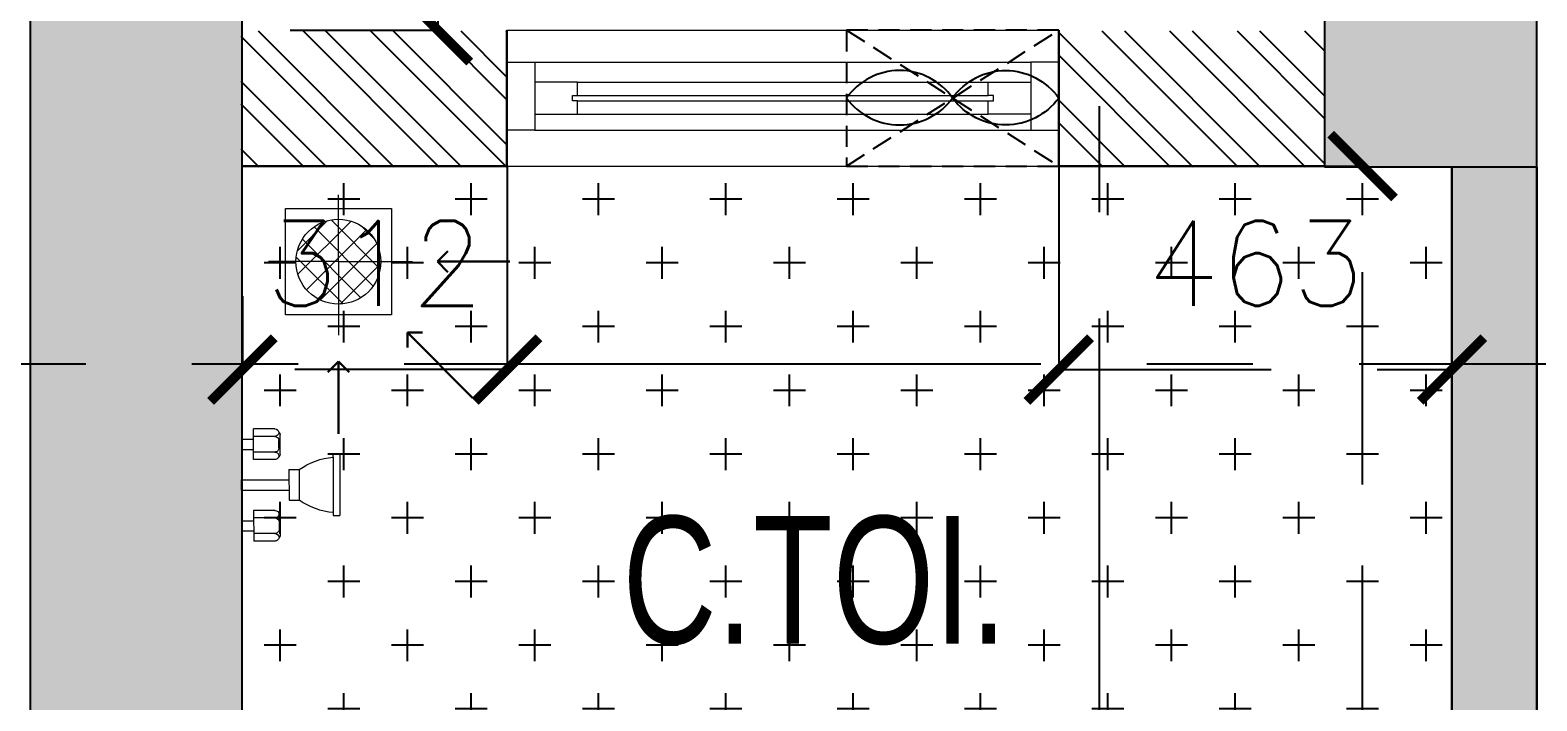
# Model space of a CAD drawing. Header units: millimetres. Extents: x 1180970 to 1231451, y -5737889 to -5695638.
# Drawn here: x 1213337 to 1215112, y -5712428 to -5711639 of the extents above; entities that cross this region are included whole.
import ezdxf

# ---------------------------------------------------------------- set-up
doc = ezdxf.new("R2010")
doc.units = ezdxf.units.MM
doc.header["$LTSCALE"] = 1000
doc.header["$MEASUREMENT"] = 0
for name, pattern in [('3BHK-A$1$AUDIT_D_120904163729-0', [0]), ('3BHK-A$2$HIDDEN', [0.375, 0.25, -0.125]), ('AUDIT_D_120904163729-0', [0]), ('T8(T9 IS SIMILAR) - GROUND FLOOR - DIMENSION & TEXTING$0$HIDDEN', [0.375, 0.25, -0.125]), ('T8_REFUGE COLUMNS$0$CENTER2', [1.125, 0.75, -0.125, 0.125, -0.125])]:
    doc.linetypes.add(name, pattern=pattern)
doc.layers.get('0').update_dxf_attribs({"linetype": 'AUDIT_D_120904163729-0'})
for name, color, linetype, lineweight in [('3BHK-A$1$$1$a-TOI-fixtures', 251, 'Continuous', 0), ('3BHK-A$1$$1$A-WALL- 160', 6, 'Continuous', 30), ('3BHK-A$1$Ventilator', 5, 'Continuous', 0), ('3BHK-A$2$a-TOI-fixtures', 251, 'Continuous', 0), ('3BHK-A$2$A-WALL- 160', 6, 'Continuous', 30), ('T8(T9 IS SIMILAR) - GROUND FLOOR - DIMENSION & TEXTING$0$a-Text', 4, 'Continuous', 0), ('T8(T9 IS SIMILAR) - GROUND FLOOR$0$D&W', 8, 'Continuous', 25)]:
    doc.layers.add(name, color=color, linetype=linetype, lineweight=lineweight)
for name, color, linetype in [('3BHK-A$1$A-HATCH -160', 251, '3BHK-A$1$AUDIT_D_120904163729-0'), ('3BHK-A$1$A-TOI SUNK 50MM', 8, 'Continuous'), ('T8(T9 IS SIMILAR) - GROUND FLOOR - DIMENSION & TEXTING$0$A-DIMENSIONS', 2, 'T8(T9 IS SIMILAR) - GROUND FLOOR - DIMENSION & TEXTING$0$HIDDEN'), ('T8_REFUGE COLUMNS$0$A-CENTERLINE', 193, 'T8_REFUGE COLUMNS$0$CENTER2'), ('T8_REFUGE COLUMNS$0$A-RCC COLS', 3, 'Continuous')]:
    doc.layers.add(name, color=color, linetype=linetype)
doc.layers.add('T8_REFUGE COLUMNS$0$COL-HATCH', color=7, linetype='Continuous', lineweight=25, true_color=0xa3a3a3)
doc.styles.add('3BHK-A$1$Romans 1', font='romans.shx', dxfattribs={"height": 100})
doc.styles.add('T8(T9 IS SIMILAR) - GROUND FLOOR - DIMENSION & TEXTING$0$ARIAL ARROW', font='swisscl.ttf')
doc.styles.add('T8(T9 IS SIMILAR) - GROUND FLOOR - DIMENSION & TEXTING$0$Romans 1', font='romans.shx', dxfattribs={"height": 100})
doc.dimstyles.new('3BHK-A$1$ALPINE S', dxfattribs={"dimscale": 0, "dimtxt": 100, "dimasz": 75, "dimexe": 0, "dimexo": 0, "dimgap": 75, "dimtad": 1, "dimdec": 0, "dimzin": 0, "dimdsep": 46, "dimtxsty": '3BHK-A$1$Romans 1', "dimblk": '3BHK-A$1$_ArchTick', "dimcen": 0.09, "dimclrd": 256, "dimclre": 256, "dimclrt": 7, "dimadec": 0, "dimazin": 0, "dimtfac": 1, "dimtdec": 0, "dimtofl": 0, "dimtmove": 1, "dimatfit": 0, "dimldrblk": '3BHK-A$1$_Open90', "dimfxl": 1, "dimtolj": 1, "dimtzin": 0, "dimarcsym": 0})
doc.dimstyles.new('T8(T9 IS SIMILAR) - GROUND FLOOR - DIMENSION & TEXTING$0$ALPINE S', dxfattribs={"dimscale": 0, "dimtxt": 100, "dimasz": 75, "dimexe": 0, "dimexo": 0, "dimgap": 75, "dimtad": 1, "dimdec": 0, "dimzin": 0, "dimdsep": 46, "dimtxsty": 'T8(T9 IS SIMILAR) - GROUND FLOOR - DIMENSION & TEXTING$0$Romans 1', "dimblk": 'T8(T9 IS SIMILAR) - GROUND FLOOR - DIMENSION & TEXTING$0$_ArchTick', "dimcen": 0.09, "dimclrd": 256, "dimclre": 256, "dimclrt": 7, "dimadec": 0, "dimazin": 0, "dimtfac": 1, "dimtdec": 0, "dimtofl": 0, "dimtmove": 1, "dimatfit": 0, "dimldrblk": 'T8(T9 IS SIMILAR) - GROUND FLOOR - DIMENSION & TEXTING$0$_Open90', "dimfxl": 1, "dimtolj": 1, "dimtzin": 0, "dimarcsym": 0})

# ---------------------------------------------------------------- blocks, each defined once
blk = doc.blocks.new('3BHK-A$1$$1$SH-flat-2')
at = {"layer": '3BHK-A$1$$1$a-TOI-fixtures'}
for p, q in [((0.1, 54), (14.6, 54)), ((14.6, 30), (14.7, 66)), ((39.8, 57.2), (14.6, 57.2)), ((39.9, 65.9), (14.7, 66)), ((45.9, 36.2), (45.9, 59)), ((0.1, 42), (14.6, 42)), ((39.7, 38.7), (14.5, 38.7)), ((44.6, 43), (44.6, 52.2)), ((108.5, 35.8), (116.3, 35.8)), ((108.5, 32.4), (108.5, 35.8)), ((116.2, -36.2), (116.3, 35.8)), ((39.8, 29.9), (14.6, 30)), ((43.4, 31.6), (44.7, 33.1)), ((56.2, -18.1), (56.3, 17.9)), ((56.3, 17.9), (68.3, 17.9)), ((68.2, -18.1), (68.3, 17.9)), ((108.4, -32.8), (108.5, 32.4)), ((0, -6), (0, 6)), ((0, 6), (56.3, 5.9)), ((0, -6), (56.3, -6.1)), ((14.5, -30), (14.4, -66)), ((39.7, -30.1), (14.5, -30)), ((43.3, -31.7), (44.6, -33.3)), ((56.2, -18.1), (68.2, -18.1)), ((108.4, -32.8), (108.4, -36.2)), ((-0.1, -42), (14.4, -42)), ((39.6, -38.8), (14.4, -38.8)), ((44.4, -43.2), (44.4, -52.4)), ((45.7, -36.4), (45.7, -59.2)), ((108.4, -36.2), (116.2, -36.2)), ((-0.1, -54), (14.4, -54)), ((39.5, -57.3), (14.3, -57.3)), ((39.6, -66.1), (14.4, -66))]:
    blk.add_line(p, q, dxfattribs=at)
for centre, radius, start, end in [((39.8, 62), 4.8, 269.8776, 359.8776), ((39.8, 52.2), 4.8, 359.8776, 89.8776), ((39.9, 61.1), 4.8, 359.8776, 89.8776), ((41.1, 59), 4.8, 359.8776, 46.4449), ((39.8, 43.5), 4.8, 269.8776, 359.8776), ((39.7, 33.9), 4.8, 359.8776, 89.8776), ((41.1, 36.2), 4.8, 319.2258, 359.8776), ((39.8, 34.7), 4.8, 269.8776, 359.8776), ((114.8, -47.9), 80.5, 94.4595, 125.2375), ((39.6, -34), 4.8, 269.8776, 359.8776), ((39.7, -34.9), 4.8, 359.8776, 89.8776), ((40.9, -36.4), 4.8, 359.8776, 40.5294), ((115, 47.4), 80.5, 234.5177, 265.2957), ((39.5, -52.4), 4.8, 269.8776, 359.8776), ((39.6, -43.6), 4.8, 359.8776, 89.8776), ((39.5, -62.1), 4.8, 359.8776, 89.8776), ((39.6, -61.3), 4.8, 269.8776, 359.8776), ((40.9, -59.2), 4.8, 313.3103, 359.8776)]:
    blk.add_arc(centre, radius, start, end, dxfattribs=at)
blk = doc.blocks.new('3BHK-A$1$V1')
at = {"layer": '3BHK-A$1$Ventilator'}
for p, q in [((1139503.9, -5700057.1), (1140153.9, -5700057.1)), ((1139503.9, -5700217.1), (1140153.9, -5700217.1))]:
    blk.add_line(p, q, dxfattribs=at)
at = {"layer": '3BHK-A$1$Ventilator', "color": 8}
for p, q in [((1139536.9, -5700094.6), (1140120.9, -5700094.6)), ((1139586.9, -5700118.3), (1140070.9, -5700118.3)), ((1139586.9, -5700155.8), (1140070.9, -5700155.8)), ((1139536.9, -5700174.6), (1140120.9, -5700174.6))]:
    blk.add_line(p, q, dxfattribs=at)
at = {"layer": '3BHK-A$1$Ventilator', "color": 5}
for p, q in [((1139586.9, -5700134.1), (1140070.9, -5700134.1)), ((1139586.9, -5700140.1), (1140070.9, -5700140.1))]:
    blk.add_line(p, q, dxfattribs=at)
at = {"layer": '3BHK-A$1$Ventilator', "color": 4}
for points in [[(1139503.9, -5700094.6), (1139536.9, -5700094.6), (1139536.9, -5700174.6), (1139503.9, -5700174.6)], [(1140153.9, -5700094.6), (1140120.9, -5700094.6), (1140120.9, -5700174.6), (1140153.9, -5700174.6)], [(1139586.9, -5700134.1), (1139586.9, -5700118.3), (1139536.9, -5700118.3), (1139536.9, -5700155.8), (1139586.9, -5700155.8), (1139586.9, -5700140.1), (1139580.9, -5700140.1), (1139580.9, -5700134.1)], [(1140070.9, -5700134.1), (1140070.9, -5700118.3), (1140120.9, -5700118.3), (1140120.9, -5700155.8), (1140070.9, -5700155.8), (1140070.9, -5700140.1), (1140076.9, -5700140.1), (1140076.9, -5700134.1)]]:
    blk.add_lwpolyline(points, close=True, dxfattribs=at)
blk = doc.blocks.new('3BHK-A$1$_ArchTick')
at = {"color": 0, "linetype": 'ByBlock', "const_width": 0.15}
blk.add_lwpolyline([(-0.5, -0.5), (0.5, 0.5)], dxfattribs=at)
blk = doc.blocks.new('3BHK-A$1$_Open90')
at = {"color": 0, "linetype": 'ByBlock', "lineweight": -2}
for p, q in [((0, 0), (-1, 0)), ((-0.5, 0.5), (0, 0)), ((0, 0), (-0.5, -0.5))]:
    blk.add_line(p, q, dxfattribs=at)
blk = doc.blocks.new('T8_REFUGE COLUMNS')
at = {"layer": 'T8_REFUGE COLUMNS$0$COL-HATCH', "linetype": 'ByBlock'}
h = blk.add_hatch(color=256, dxfattribs=at)
h.dxf.hatch_style = 1
h.paths.add_polyline_path([(1213587.1, -5709939.9), (1213337.1, -5709939.9), (1213337.1, -5714149.9), (1213587.1, -5714149.9)])
h = blk.add_hatch(color=256, dxfattribs=at)
h.dxf.hatch_style = 1
h.paths.add_polyline_path([(1214862.1, -5711799.9), (1215112.1, -5711799.9), (1215112.1, -5709939.9), (1214862.1, -5709939.9)])
at = {"layer": 'T8_REFUGE COLUMNS$0$A-CENTERLINE'}
for p, q in [((1214597.1, -5722853.5), (1214597.1, -5698299.6)), ((1223527.8, -5712032.4), (1182137.1, -5712032.4))]:
    blk.add_line(p, q, dxfattribs=at)
at = {"layer": 'T8_REFUGE COLUMNS$0$A-RCC COLS', "linetype": 'ByBlock'}
for points in [[(1213587.1, -5709939.9), (1213337.1, -5709939.9), (1213337.1, -5714149.9), (1213587.1, -5714149.9)], [(1214862.1, -5711799.9), (1215112.1, -5711799.9), (1215112.1, -5709939.9), (1214862.1, -5709939.9)]]:
    blk.add_lwpolyline(points, close=True, dxfattribs=at)
blk = doc.blocks.new('T8(T9 IS SIMILAR) - GROUND FLOOR - DIMENSION & TEXTING$0$_ArchTick')
at = {"color": 0, "linetype": 'ByBlock', "const_width": 0.15}
blk.add_lwpolyline([(-0.5, -0.5), (0.5, 0.5)], dxfattribs=at)
blk = doc.blocks.new('*D601')
at = {"layer": 'T8(T9 IS SIMILAR) - GROUND FLOOR - DIMENSION & TEXTING$0$A-DIMENSIONS', "linetype": 'T8(T9 IS SIMILAR) - GROUND FLOOR - DIMENSION & TEXTING$0$HIDDEN', "lineweight": -2, "transparency": 16777216}
for p, q in [((1213899.1, -5711799.1), (1213899.1, -5712038.6)), ((1213587.3, -5711952.4), (1213587.3, -5712038.6))]:
    blk.add_line(p, q, dxfattribs=at)
at = {"layer": 'T8(T9 IS SIMILAR) - GROUND FLOOR - DIMENSION & TEXTING$0$A-DIMENSIONS', "lineweight": -2, "transparency": 16777216}
blk.add_line((1213899.1, -5712038.6), (1213587.3, -5712038.6), dxfattribs=at)
at = {"layer": 'T8(T9 IS SIMILAR) - GROUND FLOOR - DIMENSION & TEXTING$0$A-DIMENSIONS', "linetype": 'ByBlock', "lineweight": -2, "transparency": 16777216, "xscale": 75, "yscale": 75, "zscale": 75, "rotation": 180}
blk.add_blockref('T8(T9 IS SIMILAR) - GROUND FLOOR - DIMENSION & TEXTING$0$_ArchTick', (1213587.3, -5712038.6), dxfattribs=at)
at = {"layer": 'T8(T9 IS SIMILAR) - GROUND FLOOR - DIMENSION & TEXTING$0$A-DIMENSIONS', "linetype": 'ByBlock', "lineweight": -2, "transparency": 16777216, "xscale": 75, "yscale": 75, "zscale": 75}
blk.add_blockref('T8(T9 IS SIMILAR) - GROUND FLOOR - DIMENSION & TEXTING$0$_ArchTick', (1213899.1, -5712038.6), dxfattribs=at)
at = {"layer": 'T8(T9 IS SIMILAR) - GROUND FLOOR - DIMENSION & TEXTING$0$A-DIMENSIONS', "color": 7, "linetype": 'ByBlock', "transparency": 16777216, "insert": (1213743.2, -5711913.6), "char_height": 100, "attachment_point": 5, "style": 'T8(T9 IS SIMILAR) - GROUND FLOOR - DIMENSION & TEXTING$0$Romans 1'}
blk.add_mtext('\\A1;312', dxfattribs=at)
blk = doc.blocks.new('T8(T9 IS SIMILAR) - GROUND FLOOR - DIMENSION & TEXTING$0$_Open90')
at = {"color": 0, "linetype": 'ByBlock', "lineweight": -2}
for p, q in [((-0.5, 0.5), (0, 0)), ((0, 0), (-1, 0)), ((0, 0), (-0.5, -0.5))]:
    blk.add_line(p, q, dxfattribs=at)
blk = doc.blocks.new('*D602')
at = {"layer": 'T8(T9 IS SIMILAR) - GROUND FLOOR - DIMENSION & TEXTING$0$A-DIMENSIONS', "linetype": 'T8(T9 IS SIMILAR) - GROUND FLOOR - DIMENSION & TEXTING$0$HIDDEN', "lineweight": -2, "transparency": 16777216}
for p, q in [((1214549.1, -5711799.2), (1214549.1, -5712038.6)), ((1215012.3, -5711952.4), (1215012.3, -5712038.6))]:
    blk.add_line(p, q, dxfattribs=at)
at = {"layer": 'T8(T9 IS SIMILAR) - GROUND FLOOR - DIMENSION & TEXTING$0$A-DIMENSIONS', "lineweight": -2, "transparency": 16777216}
blk.add_line((1214549.1, -5712038.6), (1215012.3, -5712038.6), dxfattribs=at)
at = {"layer": 'T8(T9 IS SIMILAR) - GROUND FLOOR - DIMENSION & TEXTING$0$A-DIMENSIONS', "linetype": 'ByBlock', "lineweight": -2, "transparency": 16777216, "xscale": 75, "yscale": 75, "zscale": 75, "rotation": 180}
blk.add_blockref('T8(T9 IS SIMILAR) - GROUND FLOOR - DIMENSION & TEXTING$0$_ArchTick', (1214549.1, -5712038.6), dxfattribs=at)
at = {"layer": 'T8(T9 IS SIMILAR) - GROUND FLOOR - DIMENSION & TEXTING$0$A-DIMENSIONS', "linetype": 'ByBlock', "lineweight": -2, "transparency": 16777216, "xscale": 75, "yscale": 75, "zscale": 75}
blk.add_blockref('T8(T9 IS SIMILAR) - GROUND FLOOR - DIMENSION & TEXTING$0$_ArchTick', (1215012.3, -5712038.6), dxfattribs=at)
at = {"layer": 'T8(T9 IS SIMILAR) - GROUND FLOOR - DIMENSION & TEXTING$0$A-DIMENSIONS', "color": 7, "linetype": 'ByBlock', "transparency": 16777216, "insert": (1214780.7, -5711913.6), "char_height": 100, "attachment_point": 5, "style": 'T8(T9 IS SIMILAR) - GROUND FLOOR - DIMENSION & TEXTING$0$Romans 1'}
blk.add_mtext('\\A1;463', dxfattribs=at)
blk = doc.blocks.new('*D603')
at = {"layer": 'T8(T9 IS SIMILAR) - GROUND FLOOR - DIMENSION & TEXTING$0$A-DIMENSIONS', "linetype": 'T8(T9 IS SIMILAR) - GROUND FLOOR - DIMENSION & TEXTING$0$HIDDEN', "lineweight": -2, "transparency": 16777216}
for p, q in [((1214797.6, -5711799.1), (1214907, -5711799.1)), ((1214797.6, -5714048.8), (1214907, -5714048.8))]:
    blk.add_line(p, q, dxfattribs=at)
at = {"layer": 'T8(T9 IS SIMILAR) - GROUND FLOOR - DIMENSION & TEXTING$0$A-DIMENSIONS', "lineweight": -2, "transparency": 16777216}
blk.add_line((1214907, -5714048.8), (1214907, -5711799.1), dxfattribs=at)
at = {"layer": 'T8(T9 IS SIMILAR) - GROUND FLOOR - DIMENSION & TEXTING$0$A-DIMENSIONS', "linetype": 'ByBlock', "lineweight": -2, "transparency": 16777216, "xscale": 75, "yscale": 75, "zscale": 75}
for p, rotation in [((1214907, -5711799.1), 90), ((1214907, -5714048.8), 270)]:
    blk.add_blockref('T8(T9 IS SIMILAR) - GROUND FLOOR - DIMENSION & TEXTING$0$_ArchTick', p, dxfattribs=dict(at, rotation=rotation))
at = {"layer": 'T8(T9 IS SIMILAR) - GROUND FLOOR - DIMENSION & TEXTING$0$A-DIMENSIONS', "color": 7, "linetype": 'ByBlock', "transparency": 16777216, "insert": (1214782, -5712924), "char_height": 100, "attachment_point": 5, "rotation": 90, "style": 'T8(T9 IS SIMILAR) - GROUND FLOOR - DIMENSION & TEXTING$0$Romans 1'}
blk.add_mtext('\\A1;2250', dxfattribs=at)
blk = doc.blocks.new('*D578')
at = {"layer": 'T8(T9 IS SIMILAR) - GROUND FLOOR - DIMENSION & TEXTING$0$A-DIMENSIONS', "linetype": 'T8(T9 IS SIMILAR) - GROUND FLOOR - DIMENSION & TEXTING$0$HIDDEN', "lineweight": -2, "transparency": 16777216}
for p, q in [((1213643.5, -5710098.8), (1213817.6, -5710098.8)), ((1213643.7, -5711639.2), (1213817.6, -5711639.2))]:
    blk.add_line(p, q, dxfattribs=at)
at = {"layer": 'T8(T9 IS SIMILAR) - GROUND FLOOR - DIMENSION & TEXTING$0$A-DIMENSIONS', "lineweight": -2, "transparency": 16777216}
blk.add_line((1213817.6, -5710098.8), (1213817.6, -5711639.2), dxfattribs=at)
at = {"layer": 'T8(T9 IS SIMILAR) - GROUND FLOOR - DIMENSION & TEXTING$0$A-DIMENSIONS', "linetype": 'ByBlock', "lineweight": -2, "transparency": 16777216, "xscale": 75, "yscale": 75, "zscale": 75}
for p, rotation in [((1213817.6, -5710098.8), 90), ((1213817.6, -5711639.2), 270)]:
    blk.add_blockref('T8(T9 IS SIMILAR) - GROUND FLOOR - DIMENSION & TEXTING$0$_ArchTick', p, dxfattribs=dict(at, rotation=rotation))
at = {"layer": 'T8(T9 IS SIMILAR) - GROUND FLOOR - DIMENSION & TEXTING$0$A-DIMENSIONS', "color": 7, "linetype": 'ByBlock', "transparency": 16777216, "insert": (1213692.6, -5710869), "char_height": 100, "attachment_point": 5, "rotation": 90, "style": 'T8(T9 IS SIMILAR) - GROUND FLOOR - DIMENSION & TEXTING$0$Romans 1'}
blk.add_mtext('\\A1;1540', dxfattribs=at)
blk = doc.blocks.new('3BHK-A$1$A$C1DA736AB')
at = {"layer": '3BHK-A$2$a-TOI-fixtures', "linetype": 'ByBlock'}
for points in [[(117, 0.4, 0), (202.3, 0.4, 0)], [(81.7, -82.8, 0), (158.2, -159.9, 0)], [(0.4, -117, 0), (0.4, -202.3, 0)]]:
    blk.add_leader(points, dimstyle='3BHK-A$1$ALPINE S', override={"dimscale": 1, "dimasz": 25, "dimtad": 0, "dimfxl": 5, "dimtfill": 1, "dimarcsym": 1}, dxfattribs=at)
blk = doc.blocks.new('3BHK-A$1$Type-A-First Floor Plan-bottom-up$0$FLOOR TRAP-flat-6')
at = {"layer": '3BHK-A$2$a-TOI-fixtures'}
h = blk.add_hatch(dxfattribs=at)
h.set_pattern_fill('ACET-2D-_USER', color=256, scale=20, angle=45, style=0, double=1, pattern_type=0)
h.set_pattern_definition([(45, (-789896.981, 5385770.066), (-14.142135624, 14.142135624), []), (135, (-789896.981, 5385770.066), (-14.142135624, -14.142135624), [])])
edge = h.paths.add_edge_path()
edge.add_arc((150, 150), 50, 0, 360)
for q in [(150, 228.6), (67.6, 150), (237.4, 150), (150, 63.6)]:
    blk.add_line((150, 150), q, dxfattribs=at)
blk.add_lwpolyline([(87.5, 212.5), (212.5, 212.5), (212.5, 87.5), (87.5, 87.5)], close=True, dxfattribs=at)
blk.add_circle((150, 150), 50, dxfattribs=at)
at = {"layer": '3BHK-A$2$A-WALL- 160', "linetype": 'ByBlock'}
blk.add_blockref('3BHK-A$1$A$C1DA736AB', (149.6, 149.6, 0), dxfattribs=at)
blk = doc.blocks.new('3BHK-A')
at = {"layer": '3BHK-A$1$A-HATCH -160', "linetype": 'ByBlock'}
h = blk.add_hatch(dxfattribs=at)
h.set_pattern_fill('ZIGZAG', color=256, scale=250)
h.set_pattern_definition([(9e-15, (1e-08, 0), (31.25, 31.25), [31.25, -31.25]), (90, (31.25, 0), (-31.25, 31.25), [31.25, -31.25])])
h.paths.add_polyline_path([(1185182.8, -5714749.5), (1186532.7, -5714749.5), (1186532.7, -5714149.5), (1186632.7, -5714149.5), (1186632.7, -5714749.5), (1188712.7, -5714749.5), (1188712.7, -5714049.5), (1189032.5, -5714049.5), (1189032.5, -5714149.5), (1188812.7, -5714149.5), (1188812.7, -5715449.5), (1189032.5, -5715449.5), (1189032.5, -5715549.5), (1188712.7, -5715549.5), (1188712.7, -5714849.5), (1186632.7, -5714849.5), (1186632.7, -5715664.5), (1186532.7, -5715664.5), (1186532.7, -5714849.5), (1185182.8, -5714849.5)])
h.paths.add_polyline_path([(1185182.8, -5713249.5), (1185782.7, -5713249.5), (1185782.7, -5713149.5), (1185182.8, -5713149.5)])
h.paths.add_polyline_path([(1186532.7, -5710699.5), (1186632.7, -5710699.5), (1186632.7, -5713249.5), (1186532.7, -5713249.5)])
h.paths.add_polyline_path([(1186532.7, -5717399.5), (1186632.7, -5717399.5), (1186632.7, -5716414.5), (1186532.7, -5716414.5)])
h.paths.add_polyline_path([(1194902.2, -5715375), (1194082.3, -5715375), (1194082.3, -5715475), (1194902.2, -5715475)])
h.paths.add_polyline_path([(1195782.2, -5715375), (1196682.2, -5715375), (1196682.2, -5715475), (1195782.2, -5715475)])
h.paths.add_polyline_path([(1194132.5, -5714149.9), (1196532.4, -5714149.9), (1196532.4, -5714049.9), (1194132.5, -5714049.9)])
h.paths.add_polyline_path([(1197432.4, -5711800.2), (1197532.4, -5711800.2), (1197532.4, -5714149.9), (1197432.4, -5714149.9)])
h.paths.add_polyline_path([(1198282.4, -5714149.9), (1198958.7, -5714149.9), (1198958.7, -5714049.9), (1198282.4, -5714049.9)])
h.paths.add_polyline_path([(1196871.9, -5720208.6), (1196082.2, -5720209.7), (1196082.3, -5720109.7), (1196082.2, -5720109.7), (1196182.2, -5720109.7), (1196871.9, -5720108.6)])
h.paths.add_polyline_path([(1193397.2, -5709939.9), (1193882.3, -5709939.6), (1193882.3, -5710040.1), (1193397.3, -5710040.1)])
h.paths.add_polyline_path([(1186632.7, -5708554.7), (1187192.3, -5708554.8), (1187192.3, -5708654.7), (1186632.7, -5708654.7)])
h.paths.add_polyline_path([(1194182.3, -5715724), (1194082.3, -5715724), (1194082.3, -5715474), (1194182.3, -5715474)])
h = blk.add_hatch(dxfattribs=at)
h.set_pattern_fill('ANSI32', color=256, scale=150)
h.paths.add_polyline_path([(1197682.4, -5711640.4), (1197995.6, -5711640.4), (1197995.6, -5711800.4), (1197682.4, -5711800.4)])
h = blk.add_hatch(dxfattribs=at)
h.set_pattern_fill('ANSI32', color=256, scale=150)
h.set_pattern_definition([(45, (-0.65, 1285.594), (-39.77475644, 39.77475644), []), (45, (25.864, 1285.594), (-39.77475644, 39.77475644), [])])
h.paths.add_polyline_path([(1198645.6, -5711640.4), (1198958.7, -5711640.4), (1198958.7, -5711800.4), (1198645.6, -5711800.4)])
at = {"layer": '3BHK-A$1$A-TOI SUNK 50MM'}
h = blk.add_hatch(dxfattribs=at)
h.set_pattern_fill('CROSS', color=256, scale=300, style=0)
h.set_pattern_definition([(9e-15, (-0.65, 1286.84), (75, 75), [37.5, -112.5]), (90, (18.1, 1268.09), (-75, 75), [37.5, -112.5])])
h.paths.add_polyline_path([(1197532.4, -5711799.2), (1198958.7, -5711799.2), (1198958.7, -5714049.9), (1197532.4, -5714049.9)])
at = {"linetype": '3BHK-A$2$HIDDEN', "ltscale": 0.1}
for p, q in [((1198245.6, -5711799.1, 0), (1197995.6, -5711639.1, 0)), ((1198245.6, -5711639.1, 0), (1197995.6, -5711799.1, 0))]:
    blk.add_line(p, q, dxfattribs=at)
at = {"linetype": '3BHK-A$2$HIDDEN', "ltscale": 0.1, "elevation": 0}
blk.add_lwpolyline([(1198245.6, -5711799.1), (1197995.6, -5711799.1), (1197995.6, -5711639.1), (1198245.6, -5711639.1)], close=True, dxfattribs=at)
at = {"linetype": 'ByBlock', "elevation": 0}
for points in [[(1198120.6, -5711719.1, 0.52), (1197995.6, -5711719.1, 0.504), (1198120.6, -5711719.1, 4.789572)], [(1198120.6, -5711719.1, -0.52), (1198245.6, -5711719.1, -0.504), (1198120.6, -5711719.1, -4.789572)]]:
    blk.add_lwpolyline(points, format="xyb", dxfattribs=at)
at = {"layer": '3BHK-A$1$$1$A-WALL- 160', "linetype": 'ByBlock'}
for p, q in [((1197995.6, -5711799.1, 0), (1197995.6, -5711639.1, 0)), ((1198645.6, -5711799.1, 0), (1198645.6, -5711639.1, 0)), ((1197432.4, -5714149.9, 0), (1197432.4, -5711800.2, 0)), ((1197532.4, -5714149.9, 0), (1197532.4, -5711800.2, 0)), ((1197682.4, -5711799.1, 0), (1197995.6, -5711799.1, 0)), ((1198645.6, -5711799.1, 0), (1198958.7, -5711799.1, 0))]:
    blk.add_line(p, q, dxfattribs=at)
at = {"layer": '3BHK-A$1$$1$a-TOI-fixtures', "rotation": 180}
blk.add_blockref('3BHK-A$1$$1$SH-flat-2', (1198958.7, -5712174.5, -0.5), dxfattribs=at)
at = {"layer": '3BHK-A$2$a-TOI-fixtures', "extrusion": (0, 0, -1), "zscale": -0.9999999999999998}
blk.add_blockref('3BHK-A$1$Type-A-First Floor Plan-bottom-up$0$FLOOR TRAP-flat-6', (-1198994.2, -5712061.6, 0), dxfattribs=at)
at = {"layer": '3BHK-A$2$A-WALL- 160', "linetype": 'ByBlock', "xscale": -1}
blk.add_blockref('3BHK-A$1$V1', (2338149.5, -11582.1, 0), dxfattribs=at)
blk = doc.blocks.new('T8(T9 IS SIMILAR) - GROUND FLOOR')
at = {"layer": 'T8(T9 IS SIMILAR) - GROUND FLOOR$0$D&W', "linetype": 'ByBlock'}
blk.add_blockref('T8_REFUGE COLUMNS', (0, 0), dxfattribs=at)
at = {"layer": 'T8(T9 IS SIMILAR) - GROUND FLOOR$0$D&W', "linetype": 'ByBlock', "xscale": -1}
blk.add_blockref('3BHK-A', (2412544.6, 0), dxfattribs=at)
blk = doc.blocks.new('T8(T9 IS SIMILAR) - GROUND FLOOR - DIMENSION & TEXTING')
at = {"layer": 'T8(T9 IS SIMILAR) - GROUND FLOOR - DIMENSION & TEXTING$0$a-Text', "style": 'T8(T9 IS SIMILAR) - GROUND FLOOR - DIMENSION & TEXTING$0$ARIAL ARROW'}
blk.add_text('C.TOI.', height=150, dxfattribs=at).set_placement((1214035.1, -5712361.1))
at = {"layer": 'T8(T9 IS SIMILAR) - GROUND FLOOR - DIMENSION & TEXTING$0$A-DIMENSIONS', "linetype": 'ByBlock'}
for base, p1, p2, picture, middle in [((1213817.6, -5711639.2), (1213643.5, -5710098.8), (1213643.7, -5711639.2), '*D578', (1213692.6, -5710869)), ((1214907, -5711799.1), (1214797.6, -5714048.8), (1214797.6, -5711799.1), '*D603', (1214782, -5712924))]:
    dim = blk.add_linear_dim(base=base, p1=p1, p2=p2, angle=270, dimstyle='T8(T9 IS SIMILAR) - GROUND FLOOR - DIMENSION & TEXTING$0$ALPINE S', override={"dimscale": 1, "dimfxl": 5, "dimarcsym": 1}, dxfattribs=at)
    dim.commit()
    dim.dimension.update_dxf_attribs({"geometry": picture, "text_midpoint": middle})
dim = blk.add_linear_dim(base=(1213587.3, -5712038.6), p1=(1213899.1, -5711799.1, 0), p2=(1213587.3, -5711952.4), dimstyle='T8(T9 IS SIMILAR) - GROUND FLOOR - DIMENSION & TEXTING$0$ALPINE S', override={"dimscale": 1, "dimfxl": 5, "dimarcsym": 1}, dxfattribs=at)
dim.commit()
dim.dimension.update_dxf_attribs({"geometry": '*D601', "text_midpoint": (1213743.2, -5712038.6), "dimtype": 128})
dim = blk.add_linear_dim(base=(1215012.3, -5712038.6), p1=(1214549.1, -5711799.2, 0), p2=(1215012.3, -5711952.4), dimstyle='T8(T9 IS SIMILAR) - GROUND FLOOR - DIMENSION & TEXTING$0$ALPINE S', override={"dimscale": 1, "dimfxl": 5, "dimarcsym": 1}, dxfattribs=at)
dim.commit()
dim.dimension.update_dxf_attribs({"geometry": '*D602', "text_midpoint": (1214780.7, -5711913.6)})

msp = doc.modelspace()

# ---------------------------------------------------------------- block references
at = {"linetype": 'ByBlock'}
msp.add_blockref('T8(T9 IS SIMILAR) - GROUND FLOOR', (0, 0), dxfattribs=at)

# ---------------------------------------------------------------- next in the draw order: block references
msp.add_blockref('T8(T9 IS SIMILAR) - GROUND FLOOR - DIMENSION & TEXTING', (0, 0), dxfattribs=at)

doc.saveas('drawing.dxf')
